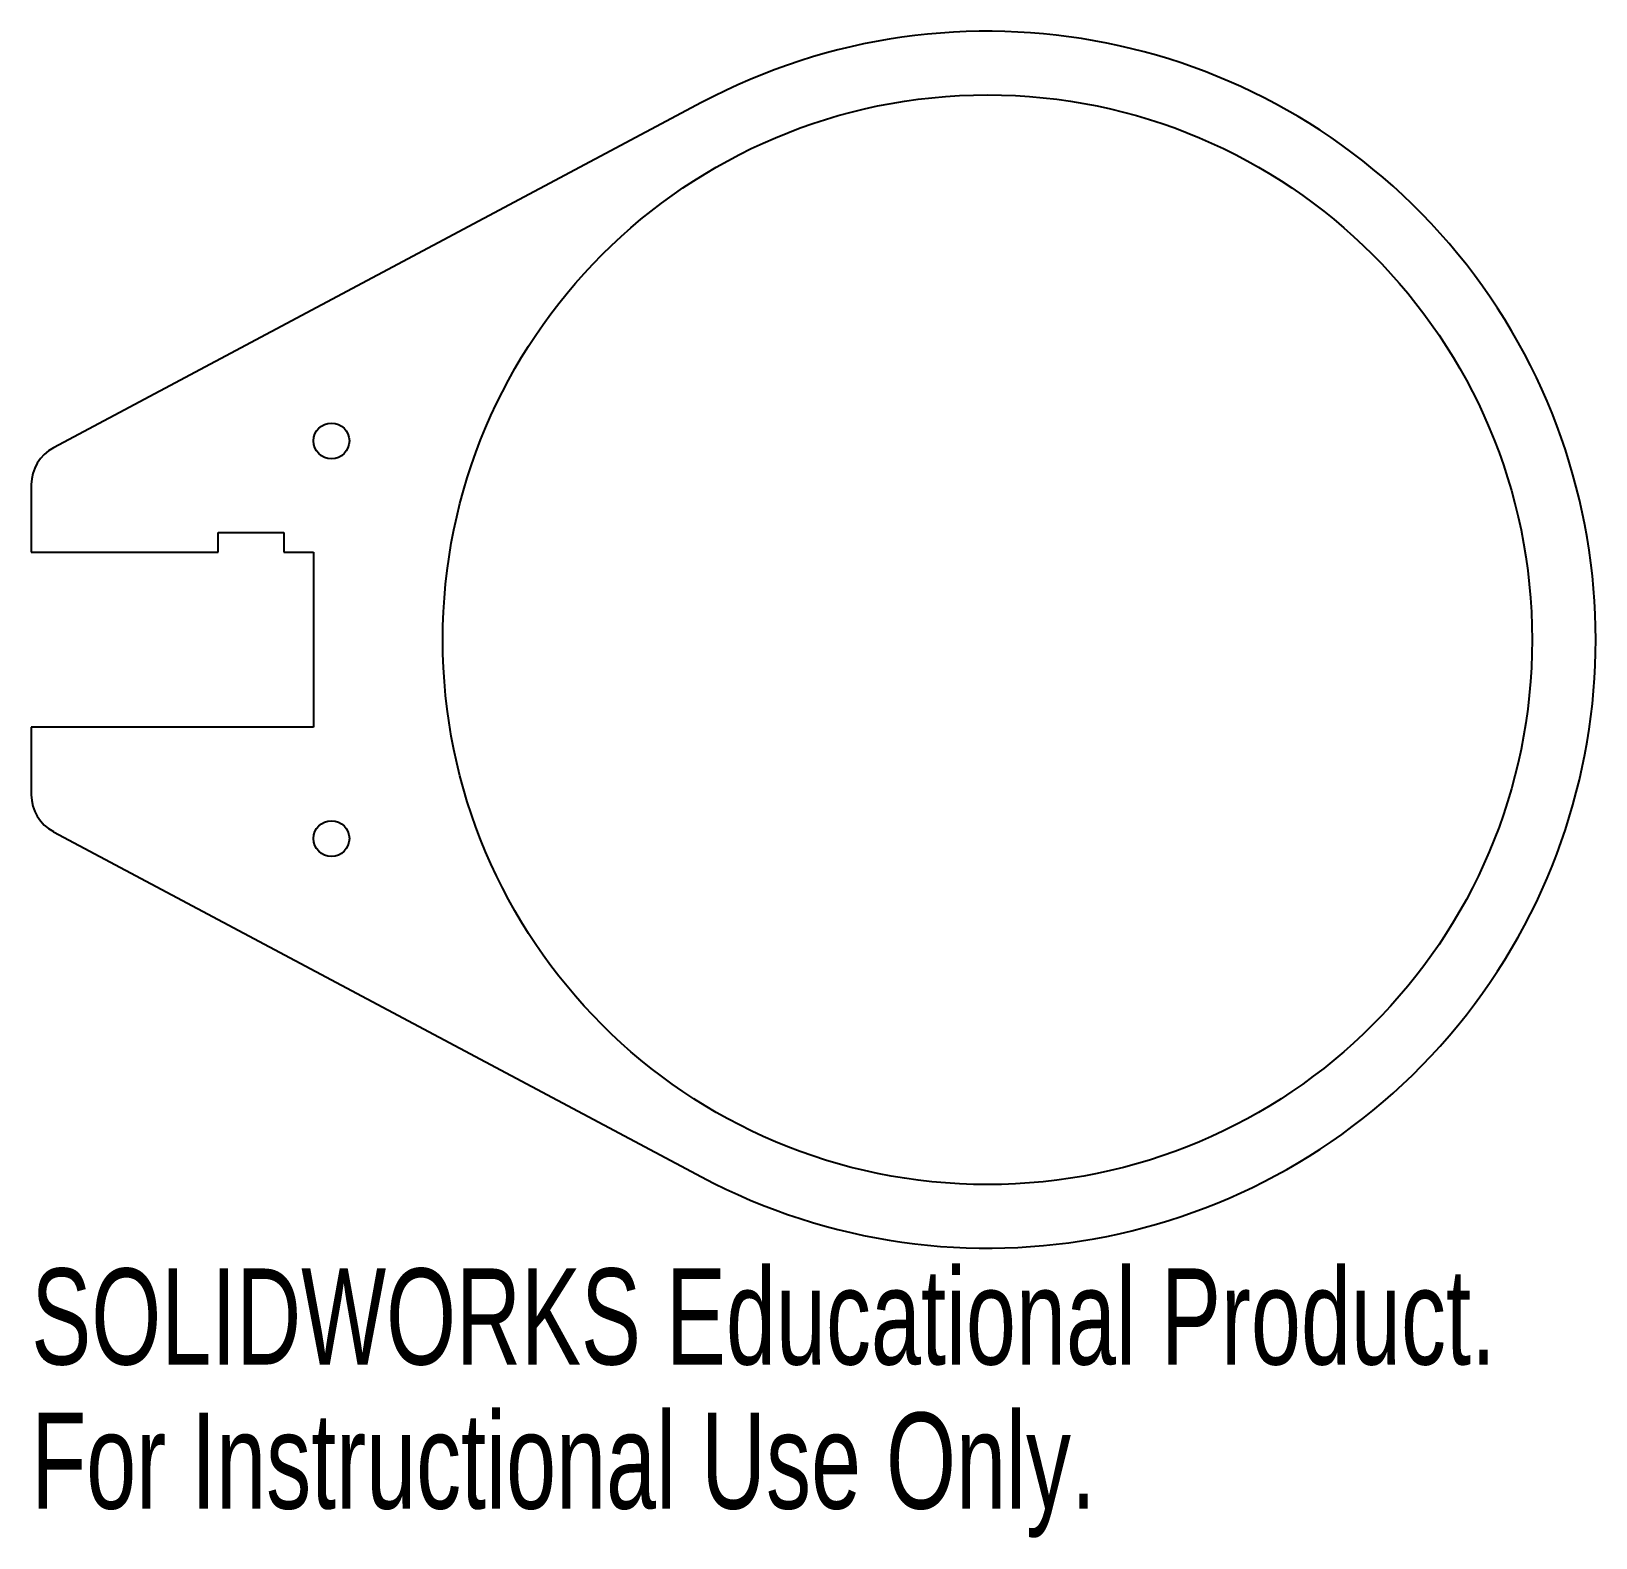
# Model space of a CAD drawing. Header units: millimetres. Extents: x -48.1 to 30.6, y -45.2 to 30.6.
import ezdxf

# ---------------------------------------------------------------- set-up
doc = ezdxf.new("R2010")
doc.units = ezdxf.units.MM
doc.styles.add('SLDTEXTSTYLE0', font='TXT', dxfattribs={"width": 0.7})

msp = doc.modelspace()

# ---------------------------------------------------------------- linework, layer by layer
at = {"color": 7, "linetype": 'Continuous', "lineweight": 25}
for p, q in [((-14.379, 27.011), (-46.987, 9.653)), ((-48.1, 7.799), (-48.1, 4.4)), ((-38.7, 5.4), (-35.4, 5.4)), ((-38.7, 4.4), (-38.7, 5.4)), ((-35.4, 5.4), (-35.4, 4.4)), ((-48.1, 4.4), (-38.7, 4.4)), ((-35.4, 4.4), (-33.9, 4.4)), ((-33.9, 4.4), (-33.9, -4.4)), ((-48.1, -4.4), (-48.1, -7.799)), ((-33.9, -4.4), (-48.1, -4.4)), ((-46.987, -9.653), (-14.379, -27.011))]:
    msp.add_line(p, q, dxfattribs=at)
for centre, radius in [((0, 0), 27.4), ((-33, 10), 0.9), ((-33, -10), 0.9)]:
    msp.add_circle(centre, radius, dxfattribs=at)
for centre, radius, start, end in [((0, 0), 30.6, 241.97171, 118.02829), ((-46, 7.799), 2.1, 118.02829, 180), ((-46, -7.799), 2.1, 180, 241.97171)]:
    msp.add_arc(centre, radius, start, end, dxfattribs=at)

# ---------------------------------------------------------------- texts
at = {"color": 7, "linetype": 'Continuous', "char_height": 4.83362, "attachment_point": 1, "style": 'SLDTEXTSTYLE0'}
for s, insert in [('SOLIDWORKS Educational Product.', (-48.1, -31.62)), ('For Instructional Use Only.', (-48.1, -38.87))]:
    msp.add_mtext(s, dxfattribs=dict(at, insert=insert))

doc.saveas('drawing.dxf')
